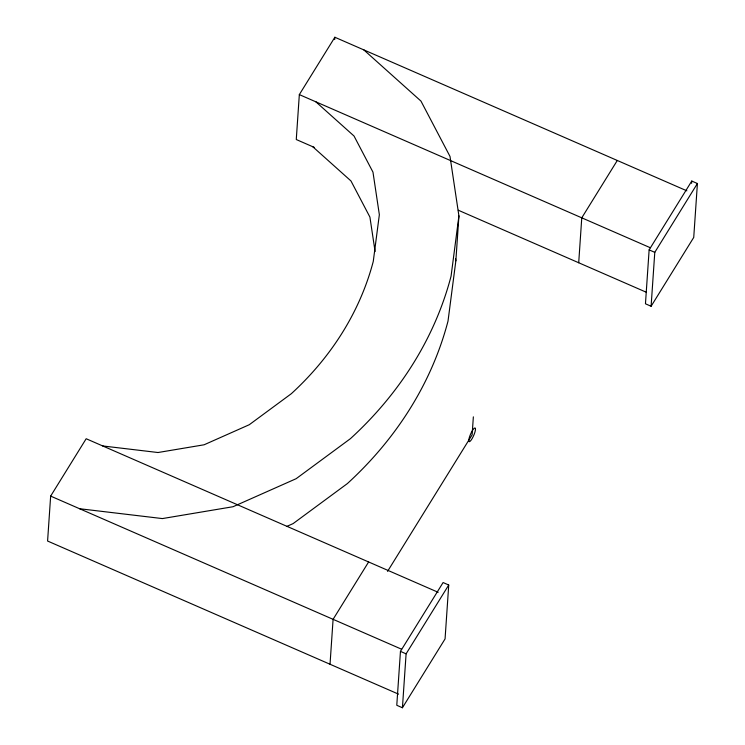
<?xml version="1.0" encoding="UTF-8"?>
<svg xmlns="http://www.w3.org/2000/svg" width="745" height="745" viewBox="0 0 745 745"><rect width="100%" height="100%" fill="white"/><g stroke="black" fill="none" stroke-linecap="round" stroke-linejoin="round"><path stroke-width="1.12" d="M438.172 592.312L86.178 438.74L50.651 496.105L47.587 541.028L398.528 694.135M686.853 190.822L334.859 37.25L299.332 94.606L296.268 139.529L314.381 147.435M334.701 39.55L334.859 37.25M330.026 664.251L333.089 619.328L368.617 561.972M400.456 651.372L396.778 705.282L402.43 707.75L445.063 638.921L448.732 585.011L443.089 582.543L400.456 651.372L406.099 653.84L402.43 707.75M286.778 526.417L293.092 523.614L347.356 483.598A444.337 365.311 3.9 0 0 448.015 321.095L455.856 260.825L458.92 215.901L450.008 156.45L420.962 101.087L363.802 49.878M473.354 416.855L472.125 434.829L387.549 571.387M578.707 262.762L581.771 217.829L617.298 160.473M649.128 249.882L645.459 303.792L651.102 306.26L693.735 237.431L697.413 183.512L691.76 181.054L649.128 249.882L654.781 252.341L651.102 306.26M691.602 183.345L691.76 181.054M458.92 215.901L451.07 276.162A444.337 365.311 3.9 0 1 350.42 438.675L296.156 478.69L233.055 506.721L162.382 518.576L79.603 508.733M406.099 653.84L448.732 585.011M654.781 252.341L697.413 183.512M102.68 445.948L157.996 452.522L204.102 444.784L249.268 424.724L291.304 393.723A362.685 298.177 3.9 0 0 373.273 261.383L379.354 214.69L372.975 172.142L354.033 136.028L315.833 101.804M299.332 94.606L650.273 247.713M458.268 210.211L646.157 292.18M50.651 496.105L401.592 649.212M312.77 146.737L350.969 180.951L369.911 217.065L375.089 251.568M455.512 258.534L455.856 260.825M468.801 439.904L468.773 440.938A7.487 1.704 -66.4 0 0 472.162 438.535A7.487 1.704 -66.4 0 0 475.496 429.353A7.487 1.704 -66.4 0 0 472.684 430.163L471.799 431.634A7.487 1.704 -66.4 0 0 468.801 439.904"/></g></svg>
